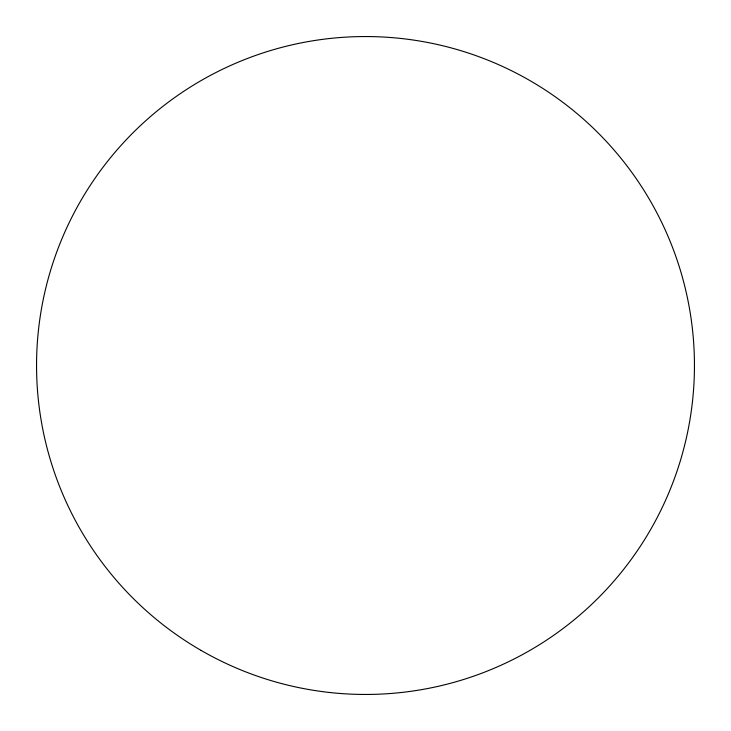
<?xml version="1.0" encoding="UTF-8"?>
<svg xmlns="http://www.w3.org/2000/svg" width="731" height="731" viewBox="0 0 731 731"><rect width="100%" height="100%" fill="white"/><g stroke="black" fill="none" stroke-linecap="round" stroke-linejoin="round"><path stroke-width="1.1" d="M201.025 650.38A328.95 328.95 0 0 0 694.45 365.5A328.95 328.95 0 0 0 201.025 80.62A328.95 328.95 0 0 0 201.025 650.38"/></g></svg>
